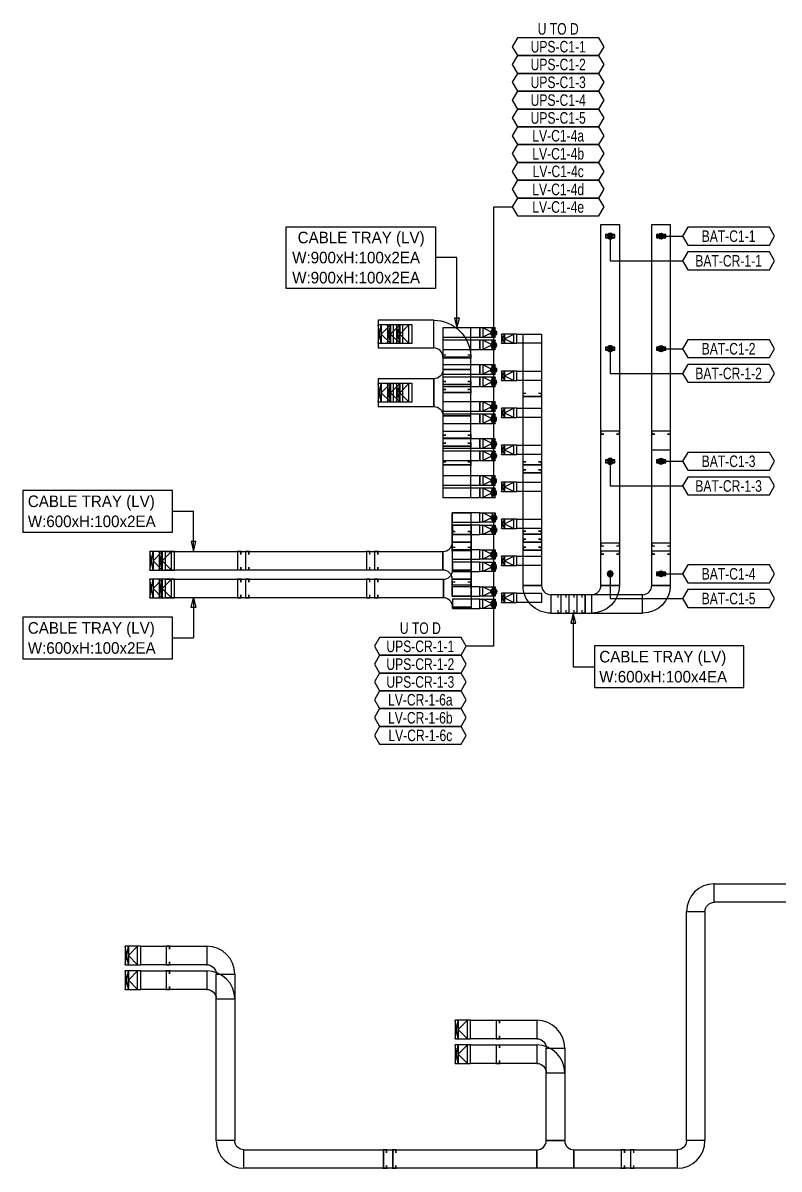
# Model space of a CAD drawing. Header units: millimetres. Extents: x 31670 to 374393, y -351975 to 839589.
# Drawn here: x 111934 to 136456, y -243420 to -206256 of the extents above; entities that cross this region are included whole.
import ezdxf
from ezdxf.enums import TextEntityAlignment as Align

# ---------------------------------------------------------------- set-up
doc = ezdxf.new("R2010")
doc.units = ezdxf.units.MM
doc.header["$LTSCALE"] = 150
for name, color, linetype in [('-----26 Electrical Cable Tray_HV_N', 30, 'Continuous'), ('-----26 Electrical Cable Tray_LV_UPS1', 6, 'Continuous'), ('-----26 Electrical Cable Tray_LV_UPS2', 2, 'Continuous'), ('-----26 Electrical Cable Tray_LV_UPSBAT', 11, 'Continuous'), ('-----29 주기', 1, 'Continuous'), ('-----30 Text', 2, 'Continuous'), ('-----99 Cable Schedule', 2, 'Continuous')]:
    doc.layers.add(name, color=color, linetype=linetype)
doc.styles.add('ELEC', font='')
doc.styles.get('ELEC').set_extended_font_data('Dotum')

# ---------------------------------------------------------------- blocks, each defined once
blk = doc.blocks.new('A$550585017316')
at = {"color": 0}
for p, q in [((400, 300), (0, 300)), ((0, 300), (0, 0)), ((0, 0), (400, 0)), ((500, 300), (400, 300)), ((400, 0), (500, 0)), ((500, 0), (500, 300))]:
    blk.add_line(p, q, dxfattribs=at)
at = {"color": 8}
for p, q in [((100, 0), (0, 300)), ((0, 0), (100, 300)), ((100, 150), (400, 300)), ((100, 300), (100, 0)), ((100, 150), (400, 0)), ((400, 0), (400, 300))]:
    blk.add_line(p, q, dxfattribs=at)
blk = doc.blocks.new('A$495596483691')
at = {"color": 0}
for p, q in [((100, 600), (0, 600)), ((0, 600), (0, 0)), ((500, 600), (100, 600)), ((500, 0), (500, 600)), ((0, 0), (100, 0)), ((100, 0), (500, 0))]:
    blk.add_line(p, q, dxfattribs=at)
at = {"color": 8}
for p, q in [((400, 300), (100, 600)), ((100, 600), (100, 0)), ((400, 0), (400, 600)), ((400, 600), (500, 0)), ((500, 600), (400, 0)), ((400, 300), (100, 0))]:
    blk.add_line(p, q, dxfattribs=at)
blk = doc.blocks.new('A$C9a0ab699')
h = blk.add_hatch(color=0)
edge = h.paths.add_edge_path()
edge.add_arc((64.00719340983778, 64.00719340983778), 64.0071934098378, 720.0000000000341, 1080.000000000034, ccw=False)
at = {"color": 0}
blk.add_circle((64.00719340983778, 64.00719340983778), 64.0071934098378, dxfattribs=at)

msp = doc.modelspace()

# ---------------------------------------------------------------- linework, layer by layer
at = {"layer": '-----26 Electrical Cable Tray_HV_N', "color": 1}
for p, q in [((116780.4377966806, -222091.816097647, -1.443826125119359e-09), (117465.4188262554, -222091.816097647, -1.443826125119359e-09)), ((116780.4377966806, -226198.1525768773, -1.443826125119359e-09), (117465.4188262554, -226198.1525768773, -1.443826125119359e-09))]:
    msp.add_line(p, q, dxfattribs=at)
for points, elevation in [([(125319.051546201, -212864.0706250115), (125319.051546201, -214864.0706250115), (120473.0321440617, -214864.0706250115), (120473.0321440617, -212864.0706250115)], -1.08001179520372e-09), ([(111934.4183945413, -221416.816097647), (111934.4183945413, -222766.816097647), (116780.4377966806, -222766.816097647), (116780.4377966806, -221416.816097647)], -3.011640522744898e-09), ([(111934.4183945413, -225523.1525768773), (111934.4183945413, -226873.1525768773), (116780.4377966806, -226873.1525768773), (116780.4377966806, -225523.1525768773)], -2.132405692945046e-09), ([(130465.9659559251, -226454.7734242178), (130465.9659559251, -227804.7734242178), (135311.9853580644, -227804.7734242178), (135311.9853580644, -226454.7734242178)], -1.404777033113918e-09)]:
    msp.add_lwpolyline(points, close=True, dxfattribs=dict(at, elevation=elevation))
for points, elevation in [([(126007.1019183722, -216144.985709798), (126087.1019183722, -215824.985709798), (125927.1019183722, -215824.985709798), (126007.1019183722, -216144.985709798), (126007.1016923343, -213864.0706250115), (125319.051546201, -213864.0706250115)], -1.08001179520372e-09), ([(117465.4191851722, -223394.9843372622), (117545.4191851722, -223074.9843372622), (117385.4191851722, -223074.9843372622), (117465.4191851722, -223394.9843372622), (117465.4188262554, -222091.816097647)], -3.011640522744898e-09), ([(117465.4191851722, -224894.9843372622), (117545.4191851722, -225214.9843372622), (117385.4191851722, -225214.9843372622), (117465.4191851722, -224894.9843372622), (117465.4188262554, -226198.1525768773)], -2.132405692945046e-09), ([(129780.9845674335, -225394.9836948468), (129700.9845674335, -225714.9836948468), (129860.9845674335, -225714.9836948468), (129780.9845674335, -225394.9836948468), (129780.9850397782, -227129.7734242178), (130465.9659559251, -227129.7734242178)], -1.404777033113918e-09)]:
    msp.add_lwpolyline(points, dxfattribs=dict(at, elevation=elevation))
at = {"layer": '-----26 Electrical Cable Tray_LV_UPS1'}
for points, elevation in [([(125557.140676705, -217494.9509574798), (126457.140676705, -217494.9509574798), (126457.1019183722, -216144.985709798), (125557.1019183723, -216144.985709798)], -1.08001179520372e-09), ([(125557.1227904438, -216844.9898902551), (126752.5713123029, -216844.984337304), (126752.5713123029, -216544.984337304), (125557.1227904438, -216544.9898902551)], -1.08001179520372e-09), ([(125557.1227904438, -218044.9898902551), (126752.5713123029, -218044.984337304), (126752.5713123029, -217744.984337304), (125557.1227904438, -217744.9898902551)], -1.08001179520372e-09), ([(123453.5713123026, -217794.9843372492), (123453.5713123026, -218694.9843372491), (125257.1269032015, -218694.9509574797), (125257.1269032015, -217794.9509574798)], -1.441784662261357e-09), ([(123453.5713123026, -217794.9843372492), (123453.5713123026, -218694.9843372491), (125257.1269032015, -218694.9509574797), (125257.1269032015, -217794.9509574798)], -1.441784662261357e-09), ([(125557.1473325807, -221644.9843373041), (126457.1473325806, -221644.9843373041), (126457.1085742479, -218994.9509574798), (125557.1085742479, -218994.9509574798)], -1.08001179520372e-09), ([(125557.1564970575, -221644.9843373041), (126457.1564970574, -221644.9843373041), (126457.1177387247, -218994.9509574798), (125557.1177387248, -218994.9509574798)], -1.08001179520372e-09), ([(125557.1227904438, -219244.9898902551), (126752.5713123029, -219244.984337304), (126752.5713123029, -218944.984337304), (125557.1227904438, -218944.9898902551)], -1.08001179520372e-09), ([(125557.1227904438, -220444.9898902551), (126752.5713123029, -220444.984337304), (126752.5713123029, -220144.984337304), (125557.1227904438, -220144.9898902551)], -1.08001179520372e-09), ([(125553.9489450744, -221644.9898902552), (126749.3974669336, -221644.9843373041), (126749.3974669336, -221344.9843373041), (125553.9489450744, -221344.9898902552)], -1.08001179520372e-09), ([(126749.3974669335, -222144.9843373041), (125857.1564970575, -222144.984337304), (125857.1564970575, -222444.984337304), (126749.3974669335, -222444.9843373041)], -1.404777033113919e-09), ([(126457.1564970575, -222144.9843373041), (126457.1564970574, -223094.9843372622), (125857.1564970574, -223094.9843372622), (125857.1564970575, -222144.9843373041)], -2.132405692945046e-09), ([(126749.3974669335, -223344.9843373041), (125857.1564970575, -223344.984337304), (125857.1564970575, -223644.984337304), (126749.3974669335, -223644.9843373041)], -1.404777033113919e-09), ([(116553.5713128537, -223394.9843372622), (125557.1564970574, -223394.9843372622), (125557.1564970574, -223994.9843372622), (116553.5713128537, -223994.9843372622)], -2.132405692945046e-09), ([(116853.5713128537, -223394.9843372622), (125557.1564970574, -223394.9843372622), (125557.1564970574, -223994.9843372622), (116853.5713128537, -223994.9843372622)], -2.132405692945046e-09), ([(126457.1564970574, -224294.9843372622), (126457.1564970574, -224844.984337304), (125857.1564970574, -224844.984337304), (125857.1564970574, -224294.9843372622)], -2.132405692945046e-09), ([(126749.3974669335, -224544.9843373041), (125857.1564970575, -224544.984337304), (125857.1564970575, -224844.984337304), (126749.3974669335, -224844.9843373041)], -1.404777033113919e-09), ([(134353.5711588201, -234169.9849869725), (139503.6471321663, -234169.9843371419), (139503.6471321663, -234769.9843371419), (134353.5711588201, -234769.9849869725)], 5.870877659206658e-09), ([(134053.5709835823, -235069.9849869725), (134053.5713342469, -242494.9837420311), (133453.5713342469, -242494.9837420311), (133453.5709835823, -235069.9849869725)], -1.623826189550612e-10), ([(115753.5719547825, -236994.9843372221), (117903.5714869283, -236994.9843372221), (117903.5714869283, -237594.9843372221), (115753.5719547825, -237594.9843372221)], -2.128322767229025e-09), ([(118803.5714869283, -237894.9843186548), (118803.5718782254, -242494.9842244341), (118203.5718782254, -242494.9842244341), (118203.5714869283, -237894.9843186548)], -1.080011795203788e-09), ([(126453.5719547844, -238594.9843371943), (128603.4968213713, -238594.9838897668), (128603.4968213713, -239194.9838897668), (126453.5719547844, -239194.9843371943)], -1.76654990017148e-09), ([(129503.4968213713, -239494.9838897668), (129503.4974198018, -242494.9838982567), (128903.4974198018, -242494.9838982567), (128903.4968213713, -239494.9838897668)], -7.729697368971446e-09), ([(119103.5718782254, -242794.9842244341), (128603.4974198018, -242794.9837420311), (128603.4974198018, -243394.9837420311), (119103.5718782254, -243394.9842244341)], -1.623826189550612e-10), ([(129803.4974198018, -242794.9838982567), (133153.5713342469, -242794.9834158537), (133153.5713342469, -243394.9834158537), (129803.4974198018, -243394.9838982567)], -7.729697368971446e-09)]:
    msp.add_lwpolyline(points, close=True, dxfattribs=dict(at, elevation=elevation))
at = {"layer": '-----26 Electrical Cable Tray_LV_UPS1', "ltscale": 7.5, "const_width": 50}
for points, elevation in [([(126357.1269991058, -217022.1225567528), (126457.1269991058, -217022.1225567528), (126457.1269991058, -217122.1225567528), (125557.1973234768, -217122.1080071187), (125557.1973234768, -217022.1080071187), (125657.1973234768, -217022.1080071187)], -5.602151462397809e-09), ([(126357.1269991058, -219621.790955469), (126457.1269991058, -219621.790955469), (126457.1269991058, -219721.790955469), (125557.1973234768, -219721.7764058349), (125557.1973234768, -219621.7764058349), (125657.1973234768, -219621.7764058349)], -5.602151462397809e-09), ([(126357.1222734056, -219881.6069643602), (126457.1222734056, -219881.6069643602), (126457.1222734056, -219981.6069643602), (125557.1925977766, -219981.5924147262), (125557.1925977766, -219881.5924147262), (125657.1925977766, -219881.5924147262)], -1.08001179520372e-09), ([(126357.1564970574, -222747.1394161374), (126457.1564970574, -222747.1394161374), (126457.1564970574, -222847.1394161374), (125857.1564970574, -222847.1394161374), (125857.1564970574, -222747.1394161374), (125957.1564970574, -222747.1394161374)], -2.132405692945046e-09), ([(118999.4454807478, -223894.9843372622), (118999.4454807478, -223994.9843372622), (118899.4454807478, -223994.9843372622), (118899.4454807478, -223394.9843372621), (118999.4454807478, -223394.9843372621), (118999.4454807478, -223494.9843372621)], 2.389733974249046e-09), ([(119259.2669463173, -223894.9843372622), (119259.2669463173, -223994.9843372622), (119159.2669463173, -223994.9843372622), (119159.2669463173, -223394.9843372622), (119259.2669463173, -223394.9843372622), (119259.2669463173, -223494.9843372622)], -2.132405692945046e-09), ([(123180.8424020825, -223894.9843372622), (123180.8424020825, -223994.9843372622), (123080.8424020825, -223994.9843372622), (123080.8424020825, -223394.9843372621), (123180.8424020825, -223394.9843372621), (123180.8424020825, -223494.9843372621)], 2.389733974249046e-09), ([(123440.6638676521, -223894.9843372622), (123440.6638676521, -223994.9843372622), (123340.6638676521, -223994.9843372622), (123340.6638676521, -223394.9843372622), (123440.6638676521, -223394.9843372622), (123440.6638676521, -223494.9843372622)], -2.132405692945046e-09), ([(126357.1564970574, -224382.7402416148), (126457.1564970574, -224382.7402416148), (126457.1564970574, -224482.7402416148), (125857.1564970574, -224482.7402416148), (125857.1564970574, -224382.7402416148), (125957.1564970574, -224382.7402416148)], -2.132405692945046e-09), ([(116686.1982008949, -237494.9843372221), (116686.1982008949, -237594.9843372221), (116586.1982008949, -237594.9843372221), (116586.1982008949, -236994.984337222), (116686.1982008949, -236994.984337222), (116686.1982008949, -237094.984337222)], 2.393816899965066e-09), ([(127386.1982008968, -239094.9843371943), (127386.1982008968, -239194.9843371943), (127286.1982008968, -239194.9843371943), (127286.1982008968, -238594.9843371942), (127386.1982008968, -238594.9843371942), (127386.1982008968, -238694.9843371942)], 2.755589767022611e-09), ([(123728.2041092225, -243294.9839946749), (123728.2041092225, -243394.9839946749), (123628.2041092225, -243394.9839946749), (123628.2041092225, -242794.9839946748), (123728.2041092225, -242794.9839946748), (123728.2041092225, -242894.9839946748)], -1.623826189550612e-10), ([(131441.351385815, -243294.9836768093), (131441.351385815, -243394.9836768093), (131341.351385815, -243394.9836768093), (131341.351385815, -242794.9836768092), (131441.351385815, -242794.9836768092), (131441.351385815, -242894.9836768092)], -7.729697368971446e-09)]:
    msp.add_lwpolyline(points, dxfattribs=dict(at, elevation=elevation))
at = {"layer": '-----26 Electrical Cable Tray_LV_UPS1'}
for points, elevation in [([(125557.1269032015, -218994.9509574798), (126457.1269032015, -218994.9509574798), (126457.1269032015, -218994.9509574798), (126457.1269032015, -217494.9509574798), (125557.1269032015, -217494.9509574798, -0.414213562373095), (125257.1269032015, -217794.9509574798), (125257.1269032015, -218694.9509574798), (125257.1269032015, -218694.9509574798, -0.414213562373095)], -1.08001179520372e-09), ([(125557.1269032015, -218994.9509574798), (126457.1269032015, -218994.9509574798), (126457.1269032015, -218994.9509574798), (126457.1269032015, -217494.9509574798), (125557.1269032015, -217494.9509574798, -0.414213562373095), (125257.1269032015, -217794.9509574798), (125257.1269032015, -218694.9509574798), (125257.1269032015, -218694.9509574798, -0.414213562373095)], -1.08001179520372e-09), ([(125857.1564970574, -223094.9843372622), (126457.1564970574, -223094.9843372622), (126457.1564970574, -223094.9843372622), (126457.1564970574, -224294.9843372622), (125857.1564970574, -224294.9843372622, 0.414213562373095), (125557.1564970574, -223994.9843372622), (125557.1564970574, -223394.9843372622), (125557.1564970574, -223394.9843372622, 0.414213562373095)], -2.132405692945046e-09), ([(125857.1564970574, -223094.9843372622), (126457.1564970574, -223094.9843372622), (126457.1564970574, -223094.9843372622), (126457.1564970574, -224294.9843372622), (125857.1564970574, -224294.9843372622, 0.414213562373095), (125557.1564970574, -223994.9843372622), (125557.1564970574, -223394.9843372622), (125557.1564970574, -223394.9843372622, 0.414213562373095)], -2.132405692945046e-09), ([(134053.5711588201, -235069.9849869725), (134053.5711588201, -235069.9849869725, -0.414213562373095), (134353.5711588201, -234769.9849869725), (134353.5711588201, -234769.9849869725), (134353.5711588201, -234169.9849869725, 0.414213562373095), (133453.5711588201, -235069.9849869725)], 5.870877659206658e-09), ([(117903.5714869283, -237594.9843186548), (117903.5714869283, -237594.9843186548, -0.414213562373095), (118203.5714869283, -237894.9843186548), (118203.5714869283, -237894.9843186548), (118803.5714869283, -237894.9843186548, 0.414213562373095), (117903.5714869283, -236994.9843186548)], -1.080011795203788e-09), ([(128603.4968213713, -239194.9838897668), (128603.4968213713, -239194.9838897668, -0.414213562373095), (128903.4968213713, -239494.9838897668), (128903.4968213713, -239494.9838897668), (129503.4968213713, -239494.9838897668, 0.414213562373095), (128603.4968213713, -238594.9838897668)], -7.729697368971446e-09), ([(119103.5718782254, -242794.9842244341), (119103.5718782254, -242794.9842244341, -0.414213562373095), (118803.5718782254, -242494.9842244341), (118803.5718782254, -242494.9842244341), (118203.5718782254, -242494.9842244341, 0.414213562373095), (119103.5718782254, -243394.9842244341)], -1.080011795203788e-09), ([(129803.4974198018, -242794.9838982567), (129803.4974198018, -243394.9838982567), (129803.4974198018, -243394.9838982567), (128603.4974198018, -243394.9838982567), (128603.4974198018, -242794.9838982567, 0.414213562373095), (128903.4974198018, -242494.9838982567), (129503.4974198018, -242494.9838982567), (129503.4974198018, -242494.9838982567, 0.414213562373095)], -7.729697368971446e-09), ([(133453.5713342469, -242494.9837420311), (133453.5713342469, -242494.9837420311, -0.414213562373095), (133153.5713342469, -242794.9837420311), (133153.5713342469, -242794.9837420311), (133153.5713342469, -243394.9837420311, 0.414213562373095), (134053.5713342469, -242494.9837420311)], -1.623826189550612e-10)]:
    msp.add_lwpolyline(points, format="xyb", close=True, dxfattribs=dict(at, elevation=elevation))
at = {"layer": '-----26 Electrical Cable Tray_LV_UPS2'}
for points, elevation in [([(123453.5713123029, -215894.9843372492), (123453.5713123029, -216794.9843372492), (125257.1269032018, -216794.9509574798), (125257.1269032018, -215894.9509574798)], -1.080011795203795e-09), ([(123453.5713123029, -215894.9843372492), (123453.5713123029, -216794.9843372491), (125257.1269032018, -216794.9509574798), (125257.1269032018, -215894.9509574798)], -1.080011795203795e-09), ([(125557.1227904437, -216444.9898902551), (126752.5713123029, -216444.984337304), (126752.5713123029, -216144.984337304), (125557.1227904437, -216144.9898902551)], -1.08001179520372e-09), ([(125557.1561787164, -221644.9843373041), (126457.1561787164, -221644.9843373041), (126457.1143477002, -217094.9509574798), (125557.1143477002, -217094.9509574798)], -1.08001179520372e-09), ([(125557.1561787164, -219494.9843373054), (126457.1561787164, -219494.9843373054), (126457.1143477002, -217094.9509574798), (125557.1143477003, -217094.9509574798)], -1.08001179520372e-09), ([(125557.1227904437, -217644.9898902551), (126752.5713123029, -217644.984337304), (126752.5713123029, -217344.984337304), (125557.1227904437, -217344.9898902551)], -1.08001179520372e-09), ([(125557.1227904437, -218844.9898902551), (126752.5713123029, -218844.984337304), (126752.5713123029, -218544.984337304), (125557.1227904437, -218544.9898902551)], -1.08001179520372e-09), ([(125557.1227904437, -220044.9898902551), (126752.5713123029, -220044.984337304), (126752.5713123029, -219744.984337304), (125557.1227904437, -219744.9898902551)], -1.08001179520372e-09), ([(125553.9489450744, -221244.9898902552), (126749.3974669335, -221244.9843373041), (126749.3974669335, -220944.9843373041), (125553.9489450744, -220944.9898902552)], -1.08001179520372e-09), ([(126749.3974669336, -222544.9843373041), (125870.084454111, -222544.984337304), (125870.084454111, -222844.984337304), (126749.3974669336, -222844.9843373041)], -1.404777033113919e-09), ([(126470.0844541111, -222544.984337304), (126470.084454111, -223994.9843372622), (125870.084454111, -223994.9843372622), (125870.0844541111, -222544.984337304)], -1.404777033113919e-09), ([(126749.3974669336, -223744.9843373041), (125870.084454111, -223744.984337304), (125870.084454111, -224044.984337304), (126749.3974669336, -224044.9843373041)], -1.404777033113919e-09), ([(116553.5713128537, -224294.9843372622), (125570.084454111, -224294.9843372622), (125570.084454111, -224894.9843372622), (116553.5713128537, -224894.9843372622)], -2.132405692945046e-09), ([(116853.5713128537, -224294.9843372622), (125570.084454111, -224294.9843372622), (125570.084454111, -224894.9843372622), (116853.5713128537, -224894.9843372622)], -2.132405692945046e-09), ([(126749.3974669336, -224944.9843373041), (125870.084454111, -224944.984337304), (125870.084454111, -225244.984337304), (126749.3974669336, -225244.9843373041)], -1.404777033113919e-09), ([(126470.084454111, -225194.9843372622), (126470.084454111, -225244.984337304), (125870.084454111, -225244.984337304), (125870.084454111, -225194.9843372622)], -1.404777033113919e-09), ([(134353.5711588201, -234169.9849869725), (139503.6471321663, -234169.9843371419), (139503.6471321663, -234769.9843371419), (134353.5711588201, -234769.9849869725)], 5.870877659206658e-09), ([(134053.5709835823, -235069.9849869725), (134053.5713342469, -242494.9837420311), (133453.5713342469, -242494.9837420311), (133453.5709835823, -235069.9849869725)], -1.623826189550612e-10), ([(115753.5719547825, -236194.9843371946), (117903.5713958224, -236194.9843371946), (117903.5713958224, -236794.9843371946), (115753.5719547825, -236794.9843371946)], -2.130364230087029e-09), ([(118803.5713958224, -237094.9843371946), (118803.5718782254, -242494.9842244341), (118203.5718782254, -242494.9842244341), (118203.5713958224, -237094.9843371946)], -1.080011795203789e-09), ([(126453.5719547844, -239394.9843371943), (128603.497103007, -239394.9852820098), (128603.497103007, -239994.9852820098), (126453.5719547844, -239994.9843371943)], -1.76654990017148e-09), ([(129503.4969373988, -240294.9852820098), (129503.4974198018, -242494.9838982567), (128903.4974198018, -242494.9838982567), (128903.4969373988, -240294.9852820098)], -7.729697368971446e-09), ([(119103.5718782254, -242794.9842244341), (128603.4974198018, -242794.9837420311), (128603.4974198018, -243394.9837420311), (119103.5718782254, -243394.9842244341)], -1.623826189550612e-10), ([(129803.4974198018, -242794.9838982567), (133153.5713342469, -242794.9834158537), (133153.5713342469, -243394.9834158537), (129803.4974198018, -243394.9838982567)], -7.729697368971446e-09)]:
    msp.add_lwpolyline(points, close=True, dxfattribs=dict(at, elevation=elevation))
for points, elevation in [([(125557.1269032018, -217094.9509574798), (125557.1269032018, -217094.9509574798, 0.414213562373095), (125257.1269032018, -216794.9509574798), (125257.1269032018, -216794.9509574798), (125257.1269032018, -215894.9509574798, -0.4142135623731661), (126457.1269032018, -217094.9509574798)], -7.182389281461588e-10), ([(125557.1269032018, -217094.9509574798), (125557.1269032018, -217094.9509574798, 0.414213562373095), (125257.1269032018, -216794.9509574798), (125257.1269032018, -216794.9509574798), (125257.1269032018, -215894.9509574798, -0.4142135623731661), (126457.1269032018, -217094.9509574798)], -7.182389281461588e-10), ([(125870.084454111, -223994.9843372622), (126470.084454111, -223994.9843372622), (126470.084454111, -223994.9843372622), (126470.084454111, -225194.9843372622), (125870.084454111, -225194.9843372622, 0.414213562373095), (125570.084454111, -224894.9843372622), (125570.084454111, -224294.9843372622), (125570.084454111, -224294.9843372622, 0.414213562373095)], -1.404777033113919e-09), ([(134053.5711588201, -235069.9849869725), (134053.5711588201, -235069.9849869725, -0.414213562373095), (134353.5711588201, -234769.9849869725), (134353.5711588201, -234769.9849869725), (134353.5711588201, -234169.9849869725, 0.414213562373095), (133453.5711588201, -235069.9849869725)], 5.870877659206658e-09), ([(117903.5713958224, -236794.9843371946), (117903.5713958224, -236794.9843371946, -0.414213562373095), (118203.5713958224, -237094.9843371946), (118203.5713958224, -237094.9843371946), (118803.5713958224, -237094.9843371946, 0.414213562373095), (117903.5713958224, -236194.9843371946)], -1.080011795203789e-09), ([(128603.497103007, -239994.9852820098), (128603.497103007, -239994.9852820098, -0.414213562373095), (128903.497103007, -240294.9852820098), (128903.497103007, -240294.9852820098), (129503.497103007, -240294.9852820098, 0.414213562373095), (128603.497103007, -239394.9852820098)], -1.76654990017148e-09), ([(119103.5718782254, -242794.9842244341), (119103.5718782254, -242794.9842244341, -0.414213562373095), (118803.5718782254, -242494.9842244341), (118803.5718782254, -242494.9842244341), (118203.5718782254, -242494.9842244341, 0.414213562373095), (119103.5718782254, -243394.9842244341)], -1.080011795203789e-09), ([(129803.4974198018, -242794.9838982567), (129803.4974198018, -243394.9838982567), (129803.4974198018, -243394.9838982567), (128603.4974198018, -243394.9838982567), (128603.4974198018, -242794.9838982567, 0.414213562373095), (128903.4974198018, -242494.9838982567), (129503.4974198018, -242494.9838982567), (129503.4974198018, -242494.9838982567, 0.414213562373095)], -7.729697368971446e-09), ([(133453.5713342469, -242494.9837420311), (133453.5713342469, -242494.9837420311, -0.414213562373095), (133153.5713342469, -242794.9837420311), (133153.5713342469, -242794.9837420311), (133153.5713342469, -243394.9837420311, 0.414213562373095), (134053.5713342469, -242494.9837420311)], -1.623826189550612e-10)]:
    msp.add_lwpolyline(points, format="xyb", close=True, dxfattribs=dict(at, elevation=elevation))
at = {"layer": '-----26 Electrical Cable Tray_LV_UPS2', "ltscale": 7.5, "const_width": 50}
for points, elevation in [([(126357.1247071672, -218140.1423708104), (126457.1247071672, -218140.1423708104), (126457.1247071672, -218240.1423708104), (125557.1950315382, -218240.1278211763), (125557.1950315382, -218140.1278211763), (125657.1950315382, -218140.1278211763)], 3.442127871990371e-09), ([(126357.1289077486, -217880.3263619107), (126457.1289077486, -217880.3263619107), (126457.1289077486, -217980.3263619107), (125557.1992321196, -217980.3118122766), (125557.1992321196, -217880.3118122766), (125657.1992321196, -217880.3118122766)], -1.080011795203719e-09), ([(126357.1247071672, -220486.1462176748), (126457.1247071672, -220486.1462176748), (126457.1247071672, -220586.1462176748), (125557.1950315382, -220586.1316680408), (125557.1950315382, -220486.1316680408), (125657.1950315382, -220486.1316680408)], 3.442127871990371e-09), ([(126357.1564970574, -223261.3093535948), (126457.1564970574, -223261.3093535948), (126457.1564970574, -223361.3093535948), (125857.1564970573, -223361.3093535948), (125857.1564970573, -223261.3093535948), (125957.1564970573, -223261.3093535948)], -2.132405692945046e-09), ([(118999.4454807478, -224794.9843372622), (118999.4454807478, -224894.9843372622), (118899.4454807478, -224894.9843372622), (118899.4454807478, -224294.9843372621), (118999.4454807478, -224294.9843372621), (118999.4454807478, -224394.9843372621)], 2.389733974249046e-09), ([(119259.2669463173, -224794.9843372622), (119259.2669463173, -224894.9843372622), (119159.2669463173, -224894.9843372622), (119159.2669463173, -224294.9843372622), (119259.2669463173, -224294.9843372622), (119259.2669463173, -224394.9843372622)], -2.132405692945046e-09), ([(123180.8424020825, -224794.9843372622), (123180.8424020825, -224894.9843372622), (123080.8424020825, -224894.9843372622), (123080.8424020825, -224294.9843372621), (123180.8424020825, -224294.9843372621), (123180.8424020825, -224394.9843372621)], 2.389733974249046e-09), ([(123440.6638676521, -224794.9843372622), (123440.6638676521, -224894.9843372622), (123340.6638676521, -224894.9843372622), (123340.6638676521, -224294.9843372622), (123440.6638676521, -224294.9843372622), (123440.6638676521, -224394.9843372622)], -2.132405692945046e-09), ([(116686.1982008949, -236694.9843371946), (116686.1982008949, -236794.9843371946), (116586.1982008949, -236794.9843371946), (116586.1982008949, -236194.9843371945), (116686.1982008949, -236194.9843371945), (116686.1982008949, -236294.9843371945)], 2.391775437107062e-09), ([(127386.1982008968, -239894.9843371943), (127386.1982008968, -239994.9843371943), (127286.1982008968, -239994.9843371943), (127286.1982008968, -239394.9843371942), (127386.1982008968, -239394.9843371942), (127386.1982008968, -239494.9843371942)], 2.755589767022611e-09), ([(124028.2041092225, -242894.9839946749), (124028.2041092225, -242794.9839946749), (123928.2041092225, -242794.9839946749), (123928.2041092225, -243394.9839946749), (124028.2041092225, -243394.9839946749), (124028.2041092225, -243294.9839946749)], -1.623826189550612e-10), ([(131741.351385815, -242894.9836768092), (131741.351385815, -242794.9836768092), (131641.351385815, -242794.9836768092), (131641.351385815, -243394.9836768093), (131741.351385815, -243394.9836768093), (131741.351385815, -243294.9836768093)], -7.729697368971446e-09)]:
    msp.add_lwpolyline(points, dxfattribs=dict(at, elevation=elevation))
at = {"layer": '-----26 Electrical Cable Tray_LV_UPSBAT'}
for p, q in [((130828.5730665166, -213219.9843372225, -1.284280071680608e-09), (131128.5730665166, -213119.9843372225, -1.284280071680608e-09)), ((130828.5730665166, -213119.9843372225, -1.284280071680608e-09), (131128.5730665166, -213219.9843372225, -1.284280071680608e-09)), ((132478.5730665166, -213219.9843372225, -1.069895868799157e-09), (132778.5730665166, -213119.9843372225, -1.069895868799157e-09)), ((132478.5730665166, -213119.9843372225, -1.069895868799157e-09), (132778.5730665166, -213219.9843372225, -1.069895868799157e-09)), ((130828.5737089985, -216869.9843372226), (131128.5737089985, -216769.9843372226)), ((130828.5737089985, -216769.9843372226), (131128.5737089985, -216869.9843372226)), ((132478.5737089985, -216869.9843372226), (132778.5737089985, -216769.9843372226)), ((132478.5737089985, -216769.9843372226), (132778.5737089985, -216869.9843372226)), ((130828.5737089985, -220519.9843372226), (131128.5737089985, -220419.9843372226)), ((130828.5737089985, -220419.9843372226), (131128.5737089985, -220519.9843372226)), ((132478.5737089985, -220519.9843372226), (132778.5737089985, -220419.9843372226)), ((132478.5737089985, -220419.9843372226), (132778.5737089985, -220519.9843372226)), ((132478.5737089985, -224169.9843372226), (132778.5737089985, -224069.9843372226)), ((132478.5737089985, -224069.9843372226), (132778.5737089985, -224169.9843372226))]:
    msp.add_line(p, q, dxfattribs=at)
for points, elevation in [([(130678.5740302417, -224494.984337224), (130678.5733877595, -212794.9843372239), (131278.5733877595, -212794.9843372239), (131278.5740302417, -224494.984337224)], -5.290335143869359e-10), ([(132328.5733877576, -224494.9843372225), (132328.5727452754, -212794.9843372225), (132928.5727452754, -212794.9843372225), (132928.5733877576, -224494.9843372225)], -1.069895868799157e-09), ([(130828.5730665166, -213119.9843372225), (130828.5730665166, -213219.9843372225), (131128.5730665166, -213219.9843372225), (131128.5730665166, -213119.9843372225)], -1.499944590752585e-09), ([(132478.5730665166, -213119.9843372225), (132478.5730665166, -213219.9843372225), (132778.5730665166, -213219.9843372225), (132778.5730665166, -213119.9843372225)], -1.069895868799157e-09), ([(127954.5713123029, -216344.9843373041), (128752.5719542349, -216344.9843373041), (128752.5719542349, -216644.9843373041), (127954.5713123029, -216644.9843373041)], -1.404777033113918e-09), ([(128152.5719542348, -224494.9836948468), (128152.5719542348, -216344.9843373041), (128752.5719542348, -216344.9843373041), (128752.5719542348, -224494.9836948468)], -2.647171447272827e-09), ([(128152.5719542348, -224494.9836948468), (128152.5719542348, -216344.9843373041), (128752.5719542348, -216344.9843373041), (128752.5719542348, -224494.9836948468)], -2.647171447272827e-09), ([(130828.5737089985, -216769.9843372226), (130828.5737089985, -216869.9843372226), (131128.5737089985, -216869.9843372226), (131128.5737089985, -216769.9843372226)], -1.18789873974371e-09), ([(132478.5737089985, -216769.9843372226), (132478.5737089985, -216869.9843372226), (132778.5737089985, -216869.9843372226), (132778.5737089985, -216769.9843372226)], -7.578500177902824e-10), ([(127954.5713123029, -217544.9843373041), (128752.5719542349, -217544.9843373041), (128752.5719542349, -217844.9843373041), (127954.5713123029, -217844.9843373041)], -1.404777033113918e-09), ([(127954.5713123029, -218744.9843373041), (128752.5719542349, -218744.9843373041), (128752.5719542349, -219044.9843373041), (127954.5713123029, -219044.9843373041)], -1.404777033113918e-09), ([(127954.5713123029, -219944.9843373041), (128752.5719542349, -219944.9843373041), (128752.5719542349, -220244.9843373041), (127954.5713123029, -220244.9843373041)], -1.404777033113918e-09), ([(132328.5733877576, -224494.9843372225), (132328.5727452754, -220094.9843372225), (132928.5727452754, -220094.9843372225), (132928.5733877576, -224494.9843372225)], -7.578500177902824e-10), ([(130828.5737089985, -220419.9843372226), (130828.5737089985, -220519.9843372226), (131128.5737089985, -220519.9843372226), (131128.5737089985, -220419.9843372226)], -1.18789873974371e-09), ([(132478.5737089985, -220419.9843372226), (132478.5737089985, -220519.9843372226), (132778.5737089985, -220519.9843372226), (132778.5737089985, -220419.9843372226)], -7.578500177902824e-10), ([(127951.3974669335, -221144.9843373042), (128753.5713122989, -221144.9843373041), (128753.5713122989, -221444.9843373041), (127951.3974669335, -221444.9843373042)], -1.404777033113918e-09), ([(127951.3974669335, -222344.9843373042), (128753.5713122987, -222344.9843373041), (128753.5713122987, -222644.9843373041), (127951.3974669335, -222644.9843373042)], -1.404777033113918e-09), ([(127951.3974669335, -223544.9843373042), (128753.5713122987, -223544.9843373041), (128753.5713122987, -223844.9843373041), (127951.3974669335, -223844.9843373042)], -1.404777033113918e-09), ([(132478.5737089985, -224069.9843372226), (132478.5737089985, -224169.9843372226), (132778.5737089985, -224169.9843372226), (132778.5737089985, -224069.9843372226)], -7.578500177902824e-10), ([(127951.3974669335, -224744.9843373042), (128753.5713122987, -224744.9843373041), (128753.5713122987, -225044.9843373041), (127951.3974669335, -225044.9843373042)], -1.404777033113918e-09), ([(129052.5719542348, -225394.9836948468), (132028.5727452753, -225394.9836948469), (132028.5727452753, -224794.9836948469), (129052.5719542348, -224794.9836948468)], -1.404777033113918e-09), ([(129052.5719542348, -225394.9836948468), (132028.5727452754, -225394.9836948469), (132028.5727452754, -224794.9836948469), (129052.5719542348, -224794.9836948468)], -1.404777033113918e-09), ([(129052.5719542348, -225394.9836948468), (130378.5740302422, -225394.9836948469), (130378.5740302422, -224794.9836948469), (129052.5719542348, -224794.9836948468)], -5.290335143869359e-10), ([(129052.5719542348, -225394.9836948468), (130378.5740302423, -225394.9836948469), (130378.5740302423, -224794.9836948469), (129052.5719542348, -224794.9836948468)], -5.290335143869359e-10)]:
    msp.add_lwpolyline(points, close=True, dxfattribs=dict(at, elevation=elevation))
at = {"layer": '-----26 Electrical Cable Tray_LV_UPSBAT', "ltscale": 7.5, "const_width": 50}
for points, elevation in [([(128652.5719542349, -218266.3729564395), (128752.5719542349, -218266.3729564395), (128752.5719542349, -218366.3729564395), (128152.5719542349, -218366.3729564395), (128152.5719542349, -218266.3729564395), (128252.5719542349, -218266.3729564395)], -2.647171447272827e-09), ([(130778.5733877597, -219589.5707832607), (130678.5733877597, -219589.5707832607), (130678.5733877597, -219489.5707832607), (131278.5733877597, -219489.5707832607), (131278.5733877597, -219589.5707832607), (131178.5733877597, -219589.5707832607)], -1.623826189550612e-10), ([(132428.5727452755, -219589.5706926543), (132328.5727452755, -219589.5706926543), (132328.5727452755, -219489.5706926543), (132928.5727452755, -219489.5706926543), (132928.5727452755, -219589.5706926543), (132828.5727452755, -219589.5706926543)], -7.578500177902824e-10), ([(128652.5719542349, -220486.4368961557), (128752.5719542349, -220486.4368961557), (128752.5719542349, -220586.4368961557), (128152.5719542349, -220586.4368961557), (128152.5719542349, -220486.4368961557), (128252.5719542349, -220486.4368961557)], -2.647171447272827e-09), ([(128652.5719542349, -220746.2583617253), (128752.5719542349, -220746.2583617253), (128752.5719542349, -220846.2583617253), (128152.5719542349, -220846.2583617253), (128152.5719542349, -220746.2583617253), (128252.5719542349, -220746.2583617253)], -2.647171447272827e-09), ([(128653.5713122988, -222732.8411026244), (128753.5713122988, -222732.8411026244), (128753.5713122988, -222832.8411026244), (128153.5713122988, -222832.8411026244), (128153.5713122988, -222732.8411026244), (128253.5713122988, -222732.8411026244)], -1.404777033113918e-09), ([(128653.5713122988, -222992.662568194), (128753.5713122988, -222992.662568194), (128753.5713122988, -223092.662568194), (128153.5713122988, -223092.662568194), (128153.5713122988, -222992.662568194), (128253.5713122988, -222992.662568194)], -1.404777033113918e-09), ([(128653.5713122988, -223252.4840337635), (128753.5713122988, -223252.4840337635), (128753.5713122988, -223352.4840337635), (128153.5713122988, -223352.4840337635), (128153.5713122988, -223252.4840337635), (128253.5713122988, -223252.4840337635)], -1.404777033113918e-09), ([(130778.5733877597, -223218.6415606025), (130678.5733877597, -223218.6415606025), (130678.5733877597, -223118.6415606025), (131278.5733877597, -223118.6415606025), (131278.5733877597, -223218.6415606025), (131178.5733877597, -223218.6415606025)], -1.623826189550612e-10), ([(130778.5733877597, -223478.463026172), (130678.5733877597, -223478.463026172), (130678.5733877597, -223378.463026172), (131278.5733877597, -223378.463026172), (131278.5733877597, -223478.463026172), (131178.5733877597, -223478.463026172)], -1.623826189550612e-10), ([(132428.5727452755, -223218.6414699961), (132328.5727452755, -223218.6414699961), (132328.5727452755, -223118.6414699961), (132928.5727452755, -223118.6414699961), (132928.5727452755, -223218.6414699961), (132828.5727452755, -223218.6414699961)], -7.578500177902824e-10), ([(132428.5727452755, -223478.4629355656), (132328.5727452755, -223478.4629355656), (132328.5727452755, -223378.4629355656), (132928.5727452755, -223378.4629355656), (132928.5727452755, -223478.4629355656), (132828.5727452755, -223478.4629355656)], -7.578500177902824e-10), ([(129284.7892033452, -224894.9832408847), (129284.7892033452, -224794.9832408847), (129384.7892033452, -224794.9832408847), (129384.7892033452, -225394.9832408847), (129284.7892033452, -225394.9832408847), (129284.7892033452, -225294.9832408847)], -1.404777033113918e-09), ([(129544.6106689147, -224894.9832408847), (129544.6106689147, -224794.9832408847), (129644.6106689147, -224794.9832408847), (129644.6106689147, -225394.9832408847), (129544.6106689147, -225394.9832408847), (129544.6106689147, -225294.9832408847)], -1.404777033113918e-09), ([(129804.4321344843, -224894.9832408847), (129804.4321344843, -224794.9832408847), (129904.4321344843, -224794.9832408847), (129904.4321344843, -225394.9832408847), (129804.4321344843, -225394.9832408847), (129804.4321344843, -225294.9832408847)], -1.404777033113918e-09), ([(130064.2536000538, -224894.9832408847), (130064.2536000538, -224794.9832408847), (130164.2536000538, -224794.9832408847), (130164.2536000538, -225394.9832408847), (130064.2536000538, -225394.9832408847), (130064.2536000538, -225294.9832408847)], -1.404777033113918e-09)]:
    msp.add_lwpolyline(points, dxfattribs=dict(at, elevation=elevation))
at = {"layer": '-----26 Electrical Cable Tray_LV_UPSBAT'}
for points, elevation in [([(128752.5719542348, -224494.9836948468), (128752.5719542348, -224494.9836948468, 0.414213562373095), (129052.5719542348, -224794.9836948468), (129052.5719542348, -224794.9836948468), (129052.5719542349, -225394.9836948468, -0.414213562373095), (128152.5719542348, -224494.9836948468)], -1.404777033113918e-09), ([(128752.5719542348, -224494.9836948468), (128752.5719542348, -224494.9836948468, 0.414213562373095), (129052.5719542348, -224794.9836948468), (129052.5719542348, -224794.9836948468), (129052.5719542349, -225394.9836948468, -0.414213562373095), (128152.5719542348, -224494.9836948468)], -1.404777033113918e-09), ([(128752.5719542348, -224494.9836948468), (128752.5719542348, -224494.9836948468, 0.414213562373095), (129052.5719542348, -224794.9836948468), (129052.5719542348, -224794.9836948468), (129052.5719542349, -225394.9836948468, -0.414213562373095), (128152.5719542348, -224494.9836948468)], -5.290335143869359e-10), ([(128752.5719542348, -224494.9836948468), (128752.5719542348, -224494.9836948468, 0.414213562373095), (129052.5719542348, -224794.9836948468), (129052.5719542348, -224794.9836948468), (129052.5719542349, -225394.9836948468, -0.414213562373095), (128152.5719542348, -224494.9836948468)], -5.290335143869359e-10), ([(130378.5740302423, -224794.9836948469), (130378.5740302423, -224794.9836948469, 0.414213562373095), (130678.5740302423, -224494.9836948469), (130678.5740302423, -224494.9836948469), (131278.5740302423, -224494.9836948469, -0.414213562373095), (130378.5740302423, -225394.9836948469)], -5.290335143869359e-10), ([(130378.5740302423, -224794.9836948469), (130378.5740302423, -224794.9836948469, 0.414213562373095), (130678.5740302423, -224494.9836948469), (130678.5740302423, -224494.9836948469), (131278.5740302423, -224494.9836948469, -0.414213562373095), (130378.5740302423, -225394.9836948469)], -5.290335143869359e-10), ([(132028.5727452754, -224794.9836948469), (132028.5727452754, -224794.9836948469, 0.414213562373095), (132328.5727452754, -224494.9836948469), (132328.5727452754, -224494.9836948469), (132928.5727452754, -224494.9836948469, -0.414213562373095), (132028.5727452754, -225394.9836948469)], -1.404777033113918e-09), ([(132028.5727452754, -224794.9836948469), (132028.5727452754, -224794.9836948469, 0.414213562373095), (132328.5727452754, -224494.9836948469), (132328.5727452754, -224494.9836948469), (132928.5727452754, -224494.9836948469, -0.414213562373095), (132028.5727452754, -225394.9836948469)], -1.404777033113918e-09)]:
    msp.add_lwpolyline(points, format="xyb", close=True, dxfattribs=dict(at, elevation=elevation))
at = {"layer": '-----29 주기'}
for points, elevation in [([(127970.2262815018, -206737.6358725991), (127803.5163912899, -207026.3858726007), (127970.2262815044, -207315.1358726042), (130616.037160611, -207315.1358726042), (130782.7470508344, -207026.3858726007), (130616.0371606085, -206737.6358725991)], -1.080011795203795e-09), ([(127970.2262815043, -207315.1358726042), (127803.5163912924, -207603.8858726058), (127970.2262815069, -207892.6358726096), (130616.0371606137, -207892.6358726096), (130782.7470508371, -207603.8858726058), (130616.0371606112, -207315.1358726042)], -1.080011795203795e-09), ([(127970.2262816523, -207892.6358726096), (127803.5163914403, -208181.3858726112), (127970.2262816548, -208470.1358726147), (130616.0371607615, -208470.1358726147), (130782.7470509848, -208181.3858726112), (130616.0371607589, -207892.6358726096)], -1.080011795203795e-09), ([(127970.2262816775, -208470.1358726147), (127803.5163914656, -208758.8858726163), (127970.2262816801, -209047.6358726198), (130616.0371607867, -209047.6358726198), (130782.7470510101, -208758.8858726163), (130616.0371607842, -208470.1358726147)], -1.080011795203795e-09), ([(127970.2262816775, -209047.6358726198), (127803.5163914656, -209336.3858726214), (127970.2262816801, -209625.1358726249), (130616.0371607867, -209625.1358726249), (130782.7470510101, -209336.3858726214), (130616.0371607842, -209047.6358726198)], -1.080011795203795e-09), ([(127970.22628168, -209625.1358726249), (127803.516391468, -209913.8858726266), (127970.2262816825, -210202.6358726301), (130616.0371607892, -210202.6358726301), (130782.7470510127, -209913.8858726266), (130616.0371607868, -209625.1358726249)], -1.080011795203795e-09), ([(127970.2262817488, -210202.6358726303), (127803.5163915368, -210491.3858726319), (127970.2262817513, -210780.1358726354), (130616.037160858, -210780.1358726354), (130782.7470510815, -210491.3858726319), (130616.0371608556, -210202.6358726303)], -1.080011795203795e-09), ([(127970.2262817512, -210780.1358726354), (127803.5163915393, -211068.885872637), (127970.2262817538, -211357.6358726405), (130616.0371608604, -211357.6358726405), (130782.747051084, -211068.885872637), (130616.0371608581, -210780.1358726354)], -1.080011795203795e-09), ([(127970.2262817537, -211357.6358726405), (127803.5163915417, -211646.3858726422), (127970.2262817562, -211935.1358726457), (130616.0371608631, -211935.1358726457), (130782.7470510864, -211646.3858726422), (130616.0371608605, -211357.6358726405)], -1.080011795203795e-09), ([(127970.2262817537, -211935.1358726457), (127803.5163915417, -212223.8858726473), (127970.2262817562, -212512.6358726508), (130616.0371608631, -212512.6358726508), (130782.7470510864, -212223.8858726473), (130616.0371608605, -211935.1358726457)], -1.080011795203795e-09), ([(133495.6538581218, -212881.2343372209), (133328.9439679099, -213169.9843372225), (133495.6538581244, -213458.734337226), (136141.464737231, -213458.734337226), (136308.1746274546, -213169.9843372225), (136141.4647372287, -212881.2343372209)], -1.069895868799157e-09), ([(133495.6535368823, -213681.6039537054), (133328.9436466703, -213970.353953707), (133495.6535368848, -214259.1039537105), (136141.4644159915, -214259.1039537105), (136308.174306215, -213970.353953707), (136141.4644159891, -213681.6039537054)], -1.499944590752585e-09), ([(133495.6545006038, -216531.234337221), (133328.9446103918, -216819.9843372226), (133495.6545006063, -217108.7343372261), (136141.465379713, -217108.7343372261), (136308.1752699365, -216819.9843372226), (136141.4653797106, -216531.234337221)], -7.578500177902824e-10), ([(133495.6541793642, -217331.6039537055), (133328.9442891523, -217620.3539537071), (133495.6541793668, -217909.1039537106), (136141.4650584737, -217909.1039537106), (136308.174948697, -217620.3539537071), (136141.4650584711, -217331.6039537055)], -1.18789873974371e-09), ([(133495.6545006038, -220181.234337221), (133328.9446103918, -220469.9843372226), (133495.6545006063, -220758.7343372261), (136141.465379713, -220758.7343372261), (136308.1752699365, -220469.9843372226), (136141.4653797106, -220181.234337221)], -7.578500177902824e-10), ([(133495.6541793642, -220981.6039537055), (133328.9442891523, -221270.3539537071), (133495.6541793666, -221559.1039537106), (136141.4650584734, -221559.1039537106), (136308.1749486968, -221270.3539537071), (136141.4650584709, -220981.6039537055)], -1.18789873974371e-09), ([(133495.6545006038, -223831.234337221), (133328.9446103918, -224119.9843372226), (133495.6545006061, -224408.7343372261), (136141.465379713, -224408.7343372261), (136308.1752699363, -224119.9843372226), (136141.4653797104, -223831.234337221)], -7.578500177902824e-10), ([(133495.6548218462, -224631.6039537055), (133328.9449316343, -224920.3539537071), (133495.6548218485, -225209.1039537106), (136141.4657009554, -225209.1039537106), (136308.1755911787, -224920.3539537071), (136141.4657009528, -224631.6039537055)], -9.83630463266897e-10), ([(123499.0776173565, -226180.9954937939), (123332.3677271445, -226469.7454937955), (123499.077617359, -226758.495493799), (126144.8884964659, -226758.495493799), (126311.5983866892, -226469.7454937955), (126144.8884964633, -226180.9954937939)], -1.404777033113919e-09), ([(123499.077617359, -226758.495493799), (123332.3677271471, -227047.2454938006), (123499.0776173616, -227335.9954938041), (126144.8884964685, -227335.9954938041), (126311.5983866918, -227047.2454938006), (126144.8884964659, -226758.495493799)], -1.404777033113919e-09), ([(123499.0776173616, -227335.9954938041), (123332.3677271497, -227624.7454938057), (123499.0776173641, -227913.4954938092), (126144.888496471, -227913.4954938092), (126311.5983866944, -227624.7454938057), (126144.8884964685, -227335.9954938041)], -1.404777033113919e-09), ([(123499.0776173643, -227913.4954938092), (123332.3677271523, -228202.2454938109), (123499.0776173666, -228490.9954938143), (126144.8884964735, -228490.9954938143), (126311.5983866968, -228202.2454938109), (126144.8884964709, -227913.4954938092)], -1.404777033113919e-09), ([(123499.0776173667, -228490.9954938143), (123332.3677271548, -228779.745493816), (123499.077617369, -229068.4954938195), (126144.8884964759, -229068.4954938195), (126311.5983866992, -228779.745493816), (126144.8884964733, -228490.9954938143)], -1.404777033113919e-09), ([(123499.077617369, -229068.4954938195), (123332.3677271571, -229357.2454938211), (123499.0776173716, -229645.9954938246), (126144.8884964782, -229645.9954938246), (126311.5983867018, -229357.2454938211), (126144.8884964759, -229068.4954938195)], -1.404777033113919e-09)]:
    msp.add_lwpolyline(points, close=True, dxfattribs=dict(at, elevation=elevation))
at = {"layer": '-----99 Cable Schedule', "color": 1}
for points, elevation in [([(127202.5713123028, -221496.1794872145), (127202.5713123028, -212223.8858726473), (127803.5163915417, -212223.8858726473)], -1.080011795203795e-09), ([(130978.5730665166, -213169.9843372225), (130978.5730665166, -213970.353953707), (133328.9436466703, -213970.353953707)], -1.499944590752585e-09), ([(132628.5730665166, -213169.9843372225), (133328.9439679099, -213169.9843372225)], -1.069895868799157e-09), ([(130978.5737089985, -216819.9843372226), (130978.5737089985, -217620.3539537071), (133328.9442891523, -217620.3539537071)], -1.18789873974371e-09), ([(132628.5737089985, -216819.9843372226), (133328.9446103918, -216819.9843372226)], -7.578500177902824e-10), ([(130978.5737089985, -220469.9843372226), (130978.5737089985, -221270.3539537071), (133328.9442891523, -221270.3539537071)], -1.18789873974371e-09), ([(132628.5737089985, -220469.9843372226), (133328.9446103918, -220469.9843372226)], -7.578500177902824e-10), ([(127199.3974669336, -222303.6009844318), (127199.3974669336, -226469.7454937955), (126311.5983866892, -226469.7454937955)], -1.404777033113919e-09), ([(130978.5743514805, -224119.9843372226), (130978.5743514805, -224920.3539537071), (133328.9449316343, -224920.3539537071)], -9.83630463266897e-10), ([(132628.5737089985, -224119.9843372226), (133328.9446103918, -224119.9843372226)], -7.578500177902824e-10)]:
    msp.add_lwpolyline(points, dxfattribs=dict(at, elevation=elevation))

# ---------------------------------------------------------------- block references
at = {"layer": '-----26 Electrical Cable Tray_LV_UPS1', "rotation": 180}
for name, p in [('A$550585017316', (127252.5713123028, -216544.984337304, -1.080011795203795e-09)), ('A$550585017316', (127252.5713123028, -217744.984337304, -1.080011795203795e-09)), ('A$495596483691', (123953.5713123026, -217944.9843372491, -1.441784662261356e-09)), ('A$495596483691', (124253.5713123026, -217944.9843372491, -1.441784662261356e-09)), ('A$495596483691', (124553.5713123026, -217944.9843372491, -1.441784662261356e-09)), ('A$550585017316', (127252.5713123028, -218944.984337304, -1.080011795203795e-09)), ('A$550585017316', (127252.5713123028, -220144.984337304, -1.080011795203795e-09)), ('A$550585017316', (127249.3974669334, -221344.9843373041, -1.080011795203795e-09)), ('A$495596483691', (116553.5713128537, -223394.9843372622, -1.443826125119359e-09)), ('A$495596483691', (116853.5713128537, -223394.9843372622, -1.443826125119359e-09)), ('A$495596483691', (115753.5719547825, -236994.9843372221, -1.439743199403338e-09)), ('A$495596483691', (126453.5719547844, -238594.9843371943, -1.077970332345793e-09))]:
    msp.add_blockref(name, p, dxfattribs=at)
at = {"layer": '-----26 Electrical Cable Tray_LV_UPS1', "xscale": -1}
for p in [(127249.3974669335, -222444.9843373041, -1.080011795203795e-09), (127249.3974669335, -223644.9843373041, -1.080011795203795e-09), (127249.3974669335, -224844.9843373041, -1.080011795203795e-09)]:
    msp.add_blockref('A$550585017316', p, dxfattribs=at)
at = {"layer": '-----26 Electrical Cable Tray_LV_UPS2', "rotation": 180}
for name, p in [('A$495596483691', (123953.5713123029, -216044.9843372491, -1.080011795203795e-09)), ('A$495596483691', (124253.5713123029, -216044.9843372491, -1.080011795203795e-09)), ('A$495596483691', (124553.5713123029, -216044.9843372491, -1.080011795203795e-09)), ('A$550585017316', (127252.5713123029, -216144.984337304, -1.080011795203795e-09)), ('A$550585017316', (127252.5713123029, -217344.984337304, -1.080011795203795e-09)), ('A$550585017316', (127252.5713123029, -218544.984337304, -1.080011795203795e-09)), ('A$550585017316', (127252.5713123029, -219744.984337304, -1.080011795203795e-09)), ('A$550585017316', (127249.3974669335, -220944.9843373041, -1.080011795203795e-09)), ('A$495596483691', (116553.5713128537, -224294.9843372622, -1.443826125119359e-09)), ('A$495596483691', (116853.5713128537, -224294.9843372622, -1.443826125119359e-09)), ('A$495596483691', (115753.5719547825, -236194.9843371946, -1.441784662261342e-09)), ('A$495596483691', (126453.5719547844, -239394.9843371943, -1.077970332345793e-09))]:
    msp.add_blockref(name, p, dxfattribs=at)
at = {"layer": '-----26 Electrical Cable Tray_LV_UPS2', "xscale": -1}
for p in [(127249.3974669336, -222844.9843373041, -1.080011795203795e-09), (127249.3974669336, -224044.9843373041, -1.080011795203795e-09), (127249.3974669336, -225244.9843373041, -1.080011795203795e-09)]:
    msp.add_blockref('A$550585017316', p, dxfattribs=at)
at = {"layer": '-----26 Electrical Cable Tray_LV_UPSBAT'}
for p in [(127454.5713123029, -216644.9843373041, -1.080011795203795e-09), (127454.5713123029, -217844.9843373041, -1.080011795203795e-09), (127454.5713123029, -219044.9843373041, -1.080011795203795e-09), (127454.5713123029, -220244.9843373041, -1.080011795203795e-09), (127451.3974669335, -221444.9843373042, -1.080011795203795e-09), (127451.3974669335, -222644.9843373042, -1.080011795203795e-09), (127451.3974669335, -223844.9843373042, -1.080011795203795e-09), (127451.3974669335, -225044.9843373042, -1.080011795203795e-09)]:
    msp.add_blockref('A$550585017316', p, dxfattribs=at)
at = {"layer": '-----99 Cable Schedule', "color": 1, "xscale": -1.5, "yscale": 1.5, "zscale": 1.5}
for p in [(131074.5838566313, -213265.9951273373, -1.284280071680608e-09), (127298.5821024176, -216799.6117745467, -1.080011795203795e-09), (131074.5844991133, -216915.9951273373), (127298.5821024176, -217999.6117745467, -1.080011795203795e-09), (127295.7098867083, -219199.6117745467, -1.080011795203795e-09), (127298.5821024176, -219999.6117745467, -1.080011795203795e-09), (127298.5821024176, -220390.9951274189, -1.080011795203795e-09), (131074.5844991133, -220565.9951273373), (127295.4082570483, -221199.6117745468, -1.080011795203795e-09), (127295.4082570483, -221590.995127419, -1.080011795203795e-09), (127295.4082570483, -223990.9951274188, -1.080011795203795e-09), (131074.5851415952, -224215.9951273374), (127295.4082570483, -225190.9951274188, -1.080011795203795e-09)]:
    msp.add_blockref('A$C9a0ab699', p, dxfattribs=at)
at = {"layer": '-----99 Cable Schedule', "color": 1, "xscale": 1.5, "yscale": 1.5, "zscale": 1.5}
for p, rotation in [((132724.5838566314, -213265.9951273373, -1.069895868799157e-09), 90.00000000000001), ((127295.7098867084, -216207.5901943172, -1.080011795203795e-09), 180), ((132724.5844991133, -216915.9951273373), 90.00000000000001), ((127295.7098867084, -217407.5901943172, -1.080011795203795e-09), 180), ((127295.7098867084, -218607.5901943172, -1.080011795203795e-09), 180), ((132724.5844991133, -220565.9951273373), 90.00000000000001), ((127298.2804727576, -222207.5901943171, -1.080011795203795e-09), 180), ((127298.2804727576, -222598.9735471893, -1.080011795203795e-09), 180), ((127295.4082570483, -223398.9735471893, -1.080011795203795e-09), 180), ((132724.5844991133, -224215.9951273373), 90.00000000000001), ((127298.2804727576, -224598.9735471893, -1.080011795203795e-09), 180)]:
    msp.add_blockref('A$C9a0ab699', p, dxfattribs=dict(at, rotation=rotation))

# ---------------------------------------------------------------- texts
at = {"layer": '-----26 Electrical Cable Tray_LV_UPS1', "style": 'ELEC'}
for s, p in [('W:900xH:100x2EA', (120667.1926588198, -214514.0706250115, -1.219876488998651e-09)), ('CABLE TRAY (LV)', (112094.4183945413, -221766.816097647, -3.151505216539828e-09)), ('W:600xH:100x2EA', (112094.4183945413, -222416.816097647, -3.151505216539828e-09))]:
    msp.add_text(s, height=375, dxfattribs=at).set_placement(p, align=Align.MIDDLE_LEFT)
at = {"layer": '-----26 Electrical Cable Tray_LV_UPS2', "style": 'ELEC'}
for s, p in [('CABLE TRAY (LV)', (120844.7706778156, -213214.0706250115, -1.219876488998651e-09)), ('W:900xH:100x2EA', (120667.1926588198, -213864.0706250115, -1.219876488998651e-09)), ('CABLE TRAY (LV)', (112094.4183945413, -225873.1525768773, -2.272270386739976e-09)), ('W:600xH:100x2EA', (112094.4183945413, -226523.1525768773, -2.272270386739976e-09))]:
    msp.add_text(s, height=375, dxfattribs=at).set_placement(p, align=Align.MIDDLE_LEFT)
at = {"layer": '-----26 Electrical Cable Tray_LV_UPSBAT', "style": 'ELEC'}
for s, p in [('CABLE TRAY (LV)', (130625.9659559251, -226804.7734242178, -1.544641726908849e-09)), ('W:600xH:100x4EA', (130625.9659559251, -227454.7734242178, -1.544641726908849e-09))]:
    msp.add_text(s, height=375, dxfattribs=at).set_placement(p, align=Align.MIDDLE_LEFT)
at = {"layer": '-----30 Text', "linetype": 'Continuous', "style": 'ELEC', "width": 0.8}
for s, p in [('U TO D', (129293.1317210539, -206448.8858725965, -1.14575396326151e-09)), ('UPS-C1-1', (129293.1317210563, -207026.3858726016)), ('UPS-C1-2', (129293.131721059, -207603.8858726068)), ('UPS-C1-3', (129293.131721207, -208181.3858726121)), ('UPS-C1-4', (129293.1317212322, -208758.8858726172)), ('UPS-C1-5', (129293.1317212322, -209336.3858726224)), ('LV-C1-4a', (129293.1317212347, -209913.8858726275)), ('LV-C1-4b', (129293.1317213035, -210491.3858726328)), ('LV-C1-4c', (129293.1317213059, -211068.885872638)), ('LV-C1-4d', (129293.1317213084, -211646.3858726431)), ('LV-C1-4e', (129293.1317213084, -212223.8858726482)), ('BAT-C1-1', (134818.5592976765, -213169.9843372235, -1.068714687499507e-09)), ('BAT-CR-1-1', (134818.558976437, -213970.353953708, -1.599864557178709e-09)), ('BAT-C1-2', (134818.5599401585, -216819.9843372235)), ('BAT-CR-1-2', (134818.559618919, -217620.353953708, -1.287818706169834e-09)), ('BAT-C1-3', (134818.5599401585, -220469.9843372235)), ('BAT-CR-1-3', (134818.5596189187, -221270.353953708, -1.287818706169834e-09)), ('BAT-C1-4', (134818.5599401582, -224119.9843372235)), ('BAT-C1-5', (134818.5602614007, -224920.3539537081, -1.083550429693021e-09)), ('U TO D', (124821.9830569099, -225880.9954937939, -1.470519201171634e-09)), ('UPS-CR-1-1', (124821.9830569112, -226469.7454937964, -1.299921817345972e-09)), ('UPS-CR-1-2', (124821.9830569137, -227047.2454938015, -1.299921817345972e-09)), ('UPS-CR-1-3', (124821.9830569163, -227624.7454938067, -1.299921817345972e-09)), ('LV-CR-1-6a', (124821.9830569187, -228202.2454938118, -1.197534226248936e-09)), ('LV-CR-1-6b', (124821.9830569212, -228779.7454938169, -1.197534226248936e-09)), ('LV-CR-1-6c', (124821.9830569238, -229357.245493822, -1.197534226248936e-09))]:
    msp.add_text(s, height=375, dxfattribs=at).set_placement(p, align=Align.MIDDLE)

doc.saveas('drawing.dxf')
